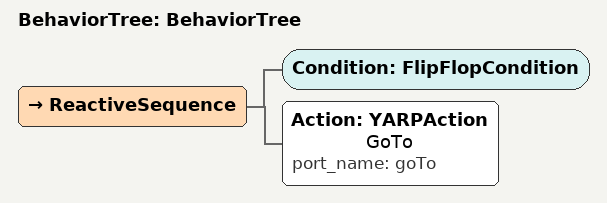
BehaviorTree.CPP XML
<?xml version="1.0"?>
<!--
 Copyright (C) 2020 Fondazione Istituto Italiano di Tecnologia (IIT)
 All Rights Reserved.
-->
<root main_tree_to_execute="BehaviorTree">
    <BehaviorTree ID="BehaviorTree">
        <ReactiveSequence>
            <Condition ID="FlipFlopCondition"/>
            <Action ID="YARPAction" name="GoTo" port_name="goTo"/>
        </ReactiveSequence>
    </BehaviorTree>
</root>
